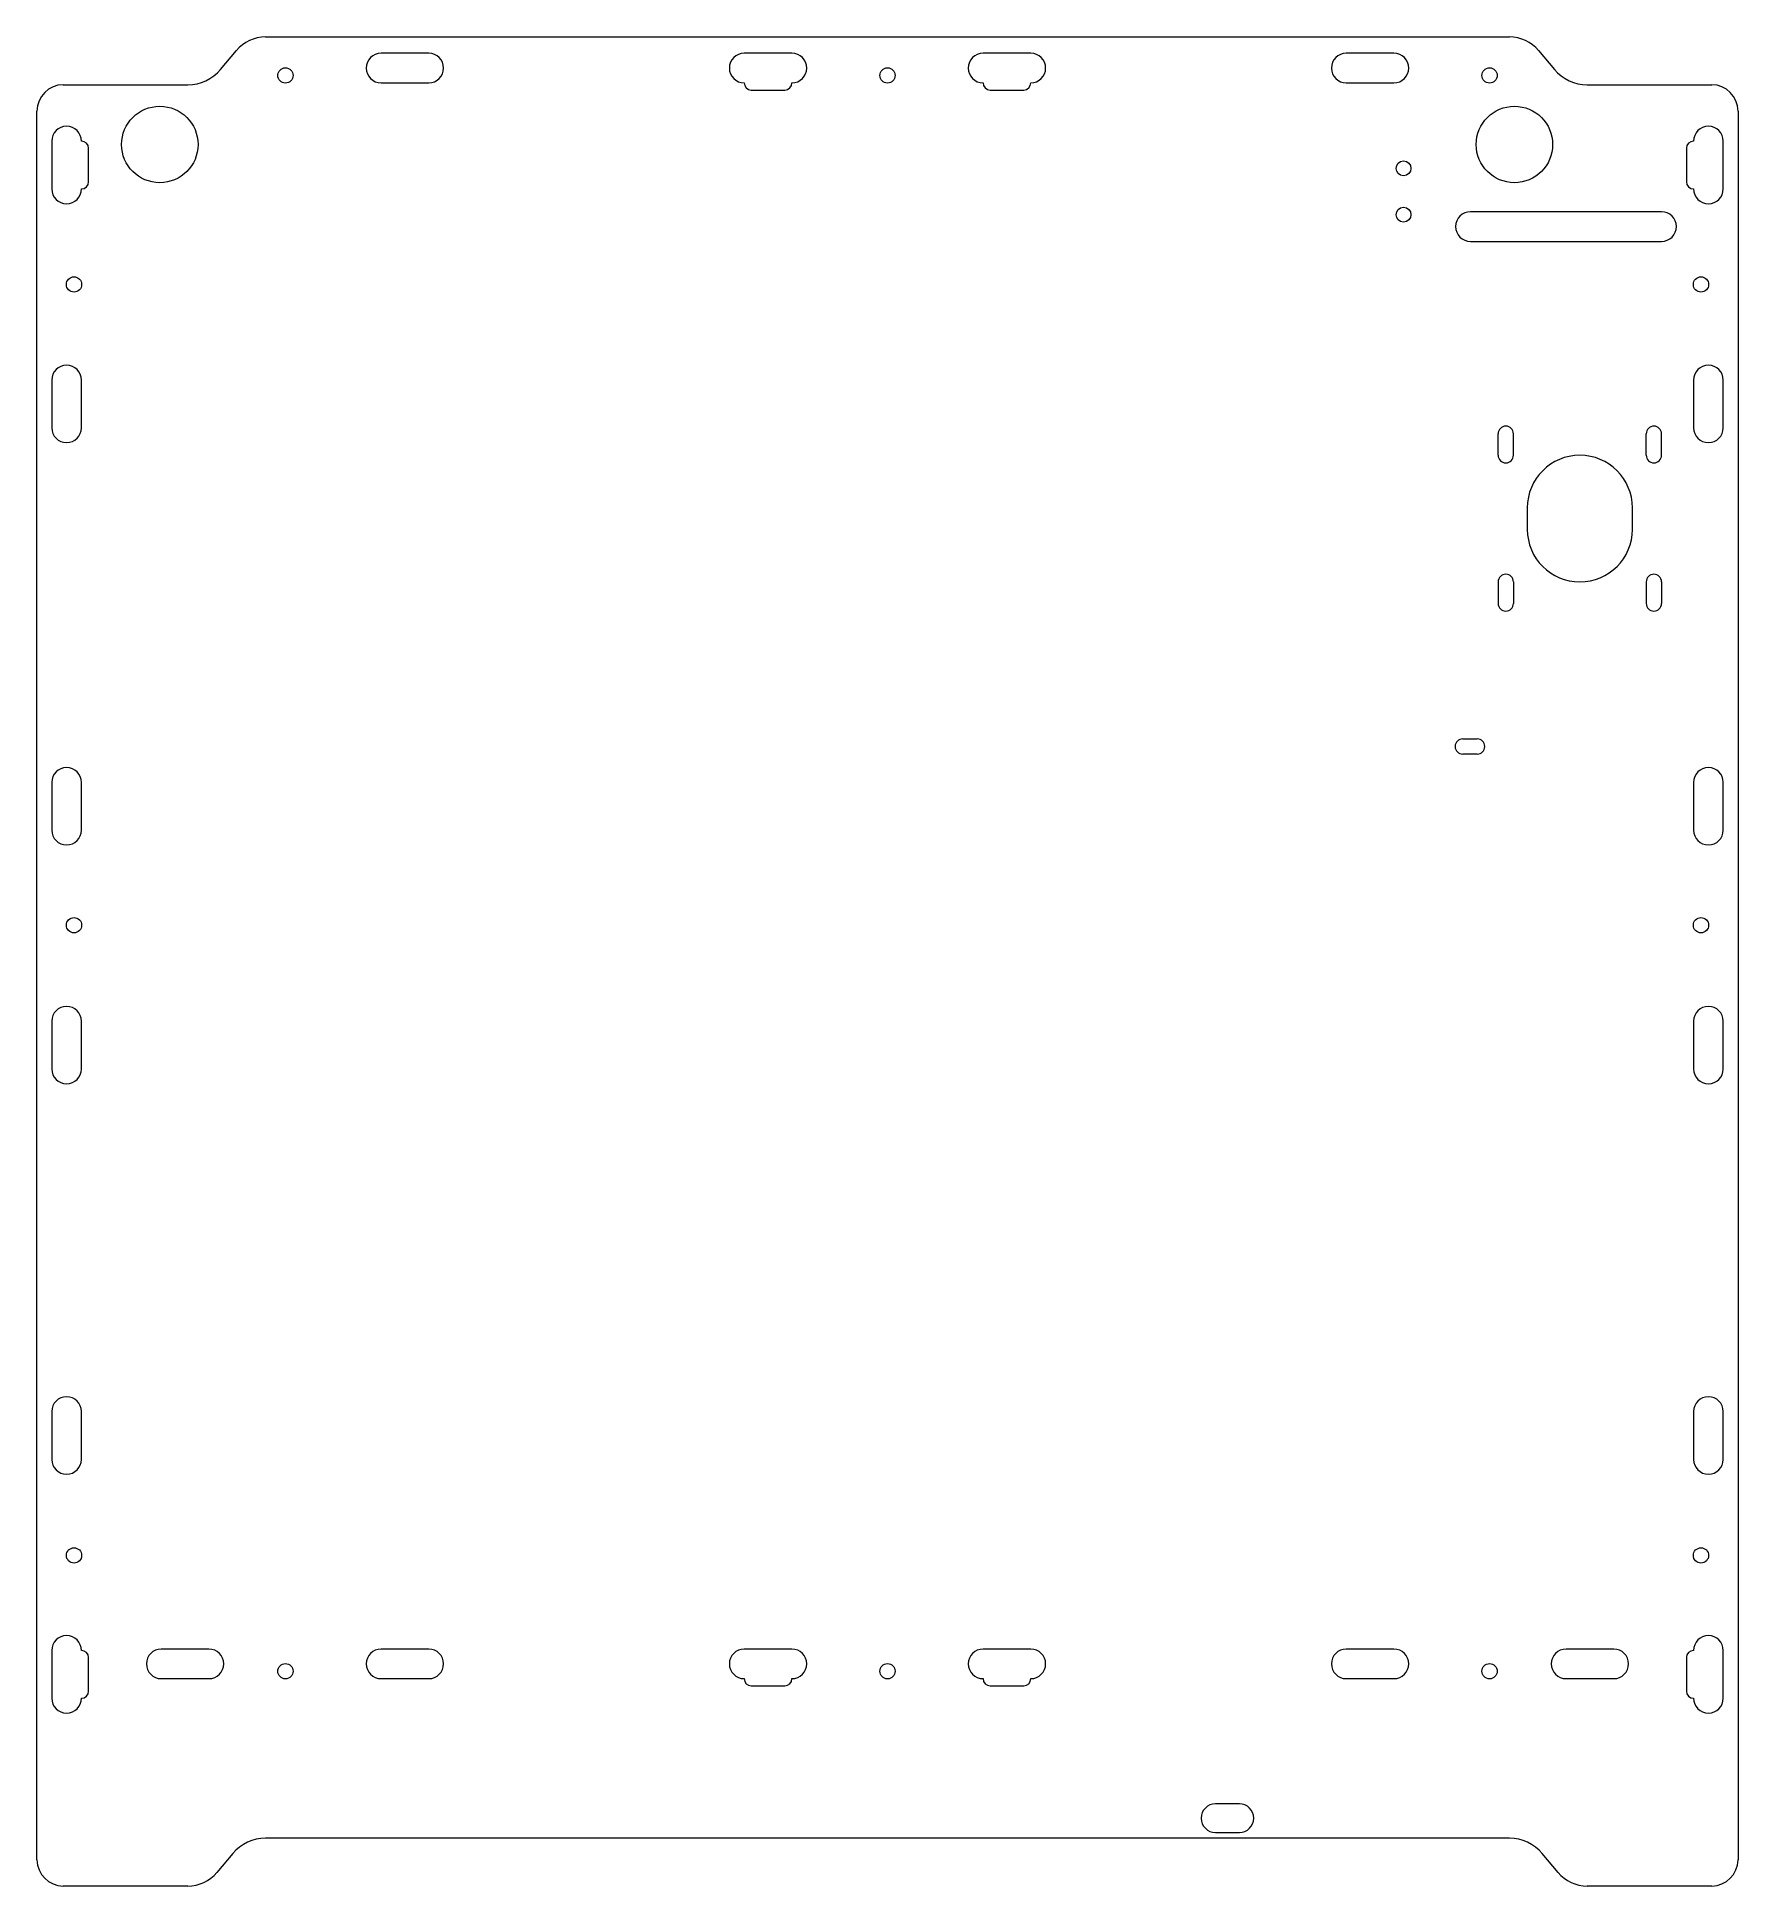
# Model space of a CAD drawing. Header units: millimetres. Extents: x -178 to 178, y -194 to 194.
import ezdxf

# ---------------------------------------------------------------- set-up
doc = ezdxf.new("R2010")
doc.units = ezdxf.units.MM

msp = doc.modelspace()

# ---------------------------------------------------------------- linework, layer by layer
at = {"color": 7, "linetype": 'Continuous', "lineweight": 15}
for p, q in [((-139.57, 186.71), (-136.27, 190.64)), ((-130.15, 193.5), (130.15, 193.5)), ((-96, 190.1), (-106, 190.1)), ((-20, 190.1), (-30, 190.1)), ((30, 190.1), (20, 190.1)), ((106, 190.1), (96, 190.1)), ((136.27, 190.64), (139.57, 186.71)), ((-172.5, 183.5), (-146.46, 183.5)), ((-106, 183.9), (-96, 183.9)), ((-28.5, 182.4), (-21.5, 182.4)), ((21.5, 182.4), (28.5, 182.4)), ((96, 183.9), (106, 183.9)), ((146.46, 183.5), (172.5, 183.5)), ((-178, -188), (-178, 178)), ((178, 178), (178, -188)), ((-174.9, 171.7), (-174.9, 161.7)), ((174.9, 161.7), (174.9, 171.7)), ((-167.2, 163.2), (-167.2, 170.2)), ((167.2, 170.2), (167.2, 163.2)), ((162, 156.92), (122, 156.92)), ((122, 150.72), (162, 150.72)), ((-174.9, 121.7), (-174.9, 111.7)), ((-168.7, 111.7), (-168.7, 121.7)), ((168.7, 121.7), (168.7, 111.7)), ((174.9, 111.7), (174.9, 121.7)), ((127.8, 105.95), (127.8, 110.45)), ((131, 105.95), (131, 110.45)), ((158.8, 105.95), (158.8, 110.45)), ((162, 105.95), (162, 110.45)), ((133.9, 94.95), (133.9, 90.45)), ((155.9, 90.45), (155.9, 94.95)), ((127.8, 79.45), (127.8, 74.95)), ((131, 79.45), (131, 74.95)), ((158.8, 79.45), (158.8, 74.95)), ((162, 79.45), (162, 74.95)), ((120.4, 46.6), (123.4, 46.6)), ((123.4, 43.4), (120.4, 43.4)), ((-174.9, 37.5), (-174.9, 27.5)), ((-168.7, 27.5), (-168.7, 37.5)), ((168.7, 37.5), (168.7, 27.5)), ((174.9, 27.5), (174.9, 37.5)), ((-174.9, -12.5), (-174.9, -22.5)), ((-168.7, -22.5), (-168.7, -12.5)), ((168.7, -12.5), (168.7, -22.5)), ((174.9, -22.5), (174.9, -12.5)), ((-174.9, -94.2), (-174.9, -104.2)), ((-168.7, -104.2), (-168.7, -94.2)), ((168.7, -94.2), (168.7, -104.2)), ((174.9, -104.2), (174.9, -94.2)), ((-174.9, -144.2), (-174.9, -154.2)), ((-167.2, -152.7), (-167.2, -145.7)), ((-142, -143.9), (-152, -143.9)), ((-96, -143.9), (-106, -143.9)), ((-20, -143.9), (-30, -143.9)), ((30, -143.9), (20, -143.9)), ((106, -143.9), (96, -143.9)), ((152, -143.9), (142, -143.9)), ((167.2, -145.7), (167.2, -152.7)), ((174.9, -154.2), (174.9, -144.2)), ((-152, -150.1), (-142, -150.1)), ((-106, -150.1), (-96, -150.1)), ((96, -150.1), (106, -150.1)), ((142, -150.1), (152, -150.1)), ((-28.5, -151.6), (-21.5, -151.6)), ((21.5, -151.6), (28.5, -151.6)), ((73.65, -176.3), (68.65, -176.3)), ((130.15, -183.5), (-130.15, -183.5)), ((68.65, -182.3), (73.65, -182.3)), ((-137.04, -186.71), (-140.34, -190.64)), ((140.34, -190.64), (137.04, -186.71)), ((-146.46, -193.5), (-172.5, -193.5)), ((172.5, -193.5), (146.46, -193.5))]:
    msp.add_line(p, q, dxfattribs=at)
for centre, radius in [((-126, 185.45), 1.6), ((0, 185.45), 1.6), ((126, 185.45), 1.6), ((-152.3, 171), 8), ((131.2, 171), 8), ((108, 166), 1.55), ((108, 156.3), 1.55), ((-170.25, 141.7), 1.6), ((170.25, 141.7), 1.6), ((-170.25, 7.6), 1.6), ((170.25, 7.6), 1.6), ((-170.25, -124.3), 1.6), ((170.25, -124.3), 1.6), ((-126, -148.55), 1.6), ((0, -148.55), 1.6), ((126, -148.55), 1.6)]:
    msp.add_circle(centre, radius, dxfattribs=at)
for centre, radius, start, end in [((-130.15, 185.5), 8, 90, 140), ((-106, 187), 3.1, 90, 270), ((-96, 187), 3.1, 270, 90), ((-30, 187), 3.1, 90, 270), ((-20, 187), 3.1, 270, 90), ((20, 187), 3.1, 90, 270), ((30, 187), 3.1, 270, 90), ((96, 187), 3.1, 90, 270), ((106, 187), 3.1, 270, 90), ((130.15, 185.5), 8, 40, 90), ((-146.46, 192.5), 9, 270, 320), ((146.46, 192.5), 9, 220, 270), ((-172.5, 178), 5.5, 90, 180), ((-28.5, 183.9), 1.5, 180, 270), ((-21.5, 183.9), 1.5, 270, 360), ((21.5, 183.9), 1.5, 180, 270), ((28.5, 183.9), 1.5, 270, 360), ((172.5, 178), 5.5, 0, 90), ((-171.8, 171.7), 3.1, 0, 180), ((171.8, 171.7), 3.1, 0, 180), ((-168.7, 170.2), 1.5, 0, 90), ((168.7, 170.2), 1.5, 90, 180), ((-168.7, 163.2), 1.5, 270, 0), ((168.7, 163.2), 1.5, 180, 270), ((-171.8, 161.7), 3.1, 180, 0), ((171.8, 161.7), 3.1, 180, 0), ((122, 153.82), 3.1, 90, 270), ((162, 153.82), 3.1, 270, 90), ((-171.8, 121.7), 3.1, 0, 180), ((171.8, 121.7), 3.1, 0, 180), ((-171.8, 111.7), 3.1, 180, 0), ((129.4, 110.45), 1.6, 0, 180), ((160.4, 110.45), 1.6, 0, 180), ((171.8, 111.7), 3.1, 180, 0), ((129.4, 105.95), 1.6, 180, 0), ((144.9, 94.95), 11, 0, 180), ((160.4, 105.95), 1.6, 180, 0), ((144.9, 90.45), 11, 180, 0), ((129.4, 79.45), 1.6, 0, 180), ((160.4, 79.45), 1.6, 0, 180), ((129.4, 74.95), 1.6, 180, 0), ((160.4, 74.95), 1.6, 180, 0), ((120.4, 45), 1.6, 90, 270), ((123.4, 45), 1.6, 270, 90), ((-171.8, 37.5), 3.1, 0, 180), ((171.8, 37.5), 3.1, 0, 180), ((-171.8, 27.5), 3.1, 180, 0), ((171.8, 27.5), 3.1, 180, 0), ((-171.8, -12.5), 3.1, 0, 180), ((171.8, -12.5), 3.1, 0, 180), ((-171.8, -22.5), 3.1, 180, 0), ((171.8, -22.5), 3.1, 180, 0), ((-171.8, -94.2), 3.1, 0, 180), ((171.8, -94.2), 3.1, 0, 180), ((-171.8, -104.2), 3.1, 180, 0), ((171.8, -104.2), 3.1, 180, 0), ((-171.8, -144.2), 3.1, 0, 180), ((171.8, -144.2), 3.1, 0, 180), ((-168.7, -145.7), 1.5, 0, 90), ((-152, -147), 3.1, 90, 270), ((-142, -147), 3.1, 270, 90), ((-106, -147), 3.1, 90, 270), ((-96, -147), 3.1, 270, 90), ((-30, -147), 3.1, 90, 270), ((-20, -147), 3.1, 270, 90), ((20, -147), 3.1, 90, 270), ((30, -147), 3.1, 270, 90), ((96, -147), 3.1, 90, 270), ((106, -147), 3.1, 270, 90), ((142, -147), 3.1, 90, 270), ((152, -147), 3.1, 270, 90), ((168.7, -145.7), 1.5, 90, 180), ((-28.5, -150.1), 1.5, 180, 270), ((-21.5, -150.1), 1.5, 270, 0), ((21.5, -150.1), 1.5, 180, 270), ((28.5, -150.1), 1.5, 270, 0), ((-171.8, -154.2), 3.1, 180, 360), ((-168.7, -152.7), 1.5, 270, 0), ((168.7, -152.7), 1.5, 180, 270), ((171.8, -154.2), 3.1, 180, 360), ((68.65, -179.3), 3, 90, 270), ((73.65, -179.3), 3, 270, 90), ((-130.15, -192.5), 9, 90, 140), ((130.15, -192.5), 9, 40, 90), ((-172.5, -188), 5.5, 180, 270), ((172.5, -188), 5.5, 270, 0), ((-146.46, -185.5), 8, 270, 320), ((146.46, -185.5), 8, 220, 270)]:
    msp.add_arc(centre, radius, start, end, dxfattribs=at)

doc.saveas('drawing.dxf')
